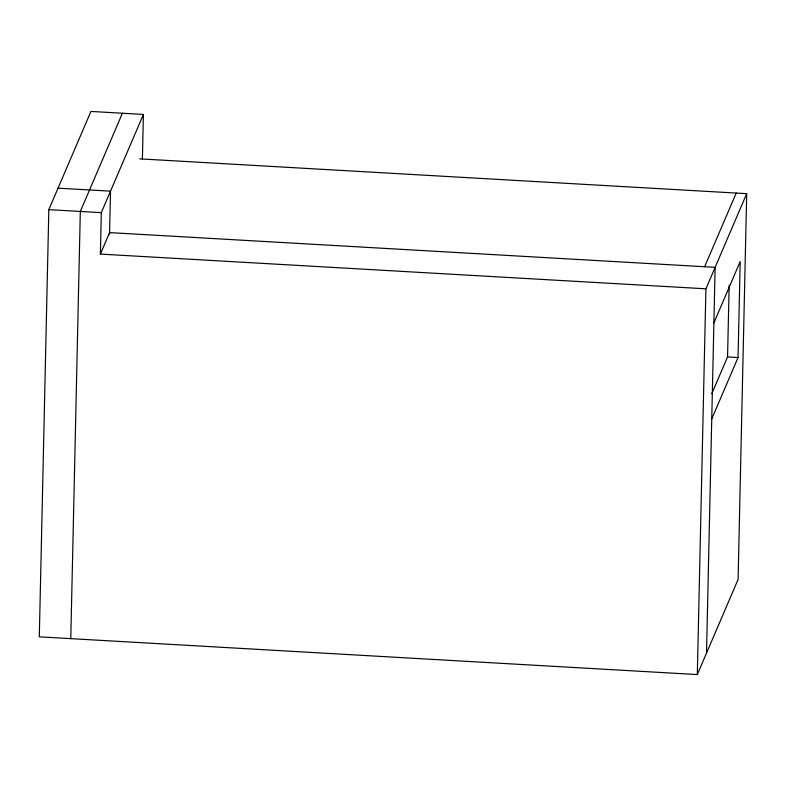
<?xml version="1.0" encoding="UTF-8"?>
<svg xmlns="http://www.w3.org/2000/svg" width="786" height="786" viewBox="0 0 786 786"><rect width="100%" height="100%" fill="white"/><g stroke="black" fill="none" stroke-linecap="round" stroke-linejoin="round"><path stroke-width="1.18" d="M142.404 158.949L143.406 114.442L90.93 111.425L48.83 209.646L39.3 636.837L697.31 674.575L738.093 579.429L746.7 193.67L139.77 158.86M70.779 638.635L80.319 211.454L122.41 113.233M746.7 193.67L705.916 288.816L100.382 254.084L101.306 212.652L143.406 114.442M109.549 234.483L110.512 191.165L58.036 188.159M697.31 674.575L705.916 288.816M706.516 653.087L715.132 267.338L109.421 232.597M711.772 393.766L727.561 356.942L729.162 285.239M711.743 418.928L738.054 357.542L740.196 261.532L713.885 322.918M100.382 254.084L109.588 232.607M704.629 266.729L736.207 193.071M48.83 209.646L101.306 212.652M727.561 356.942L738.054 357.542"/></g></svg>
